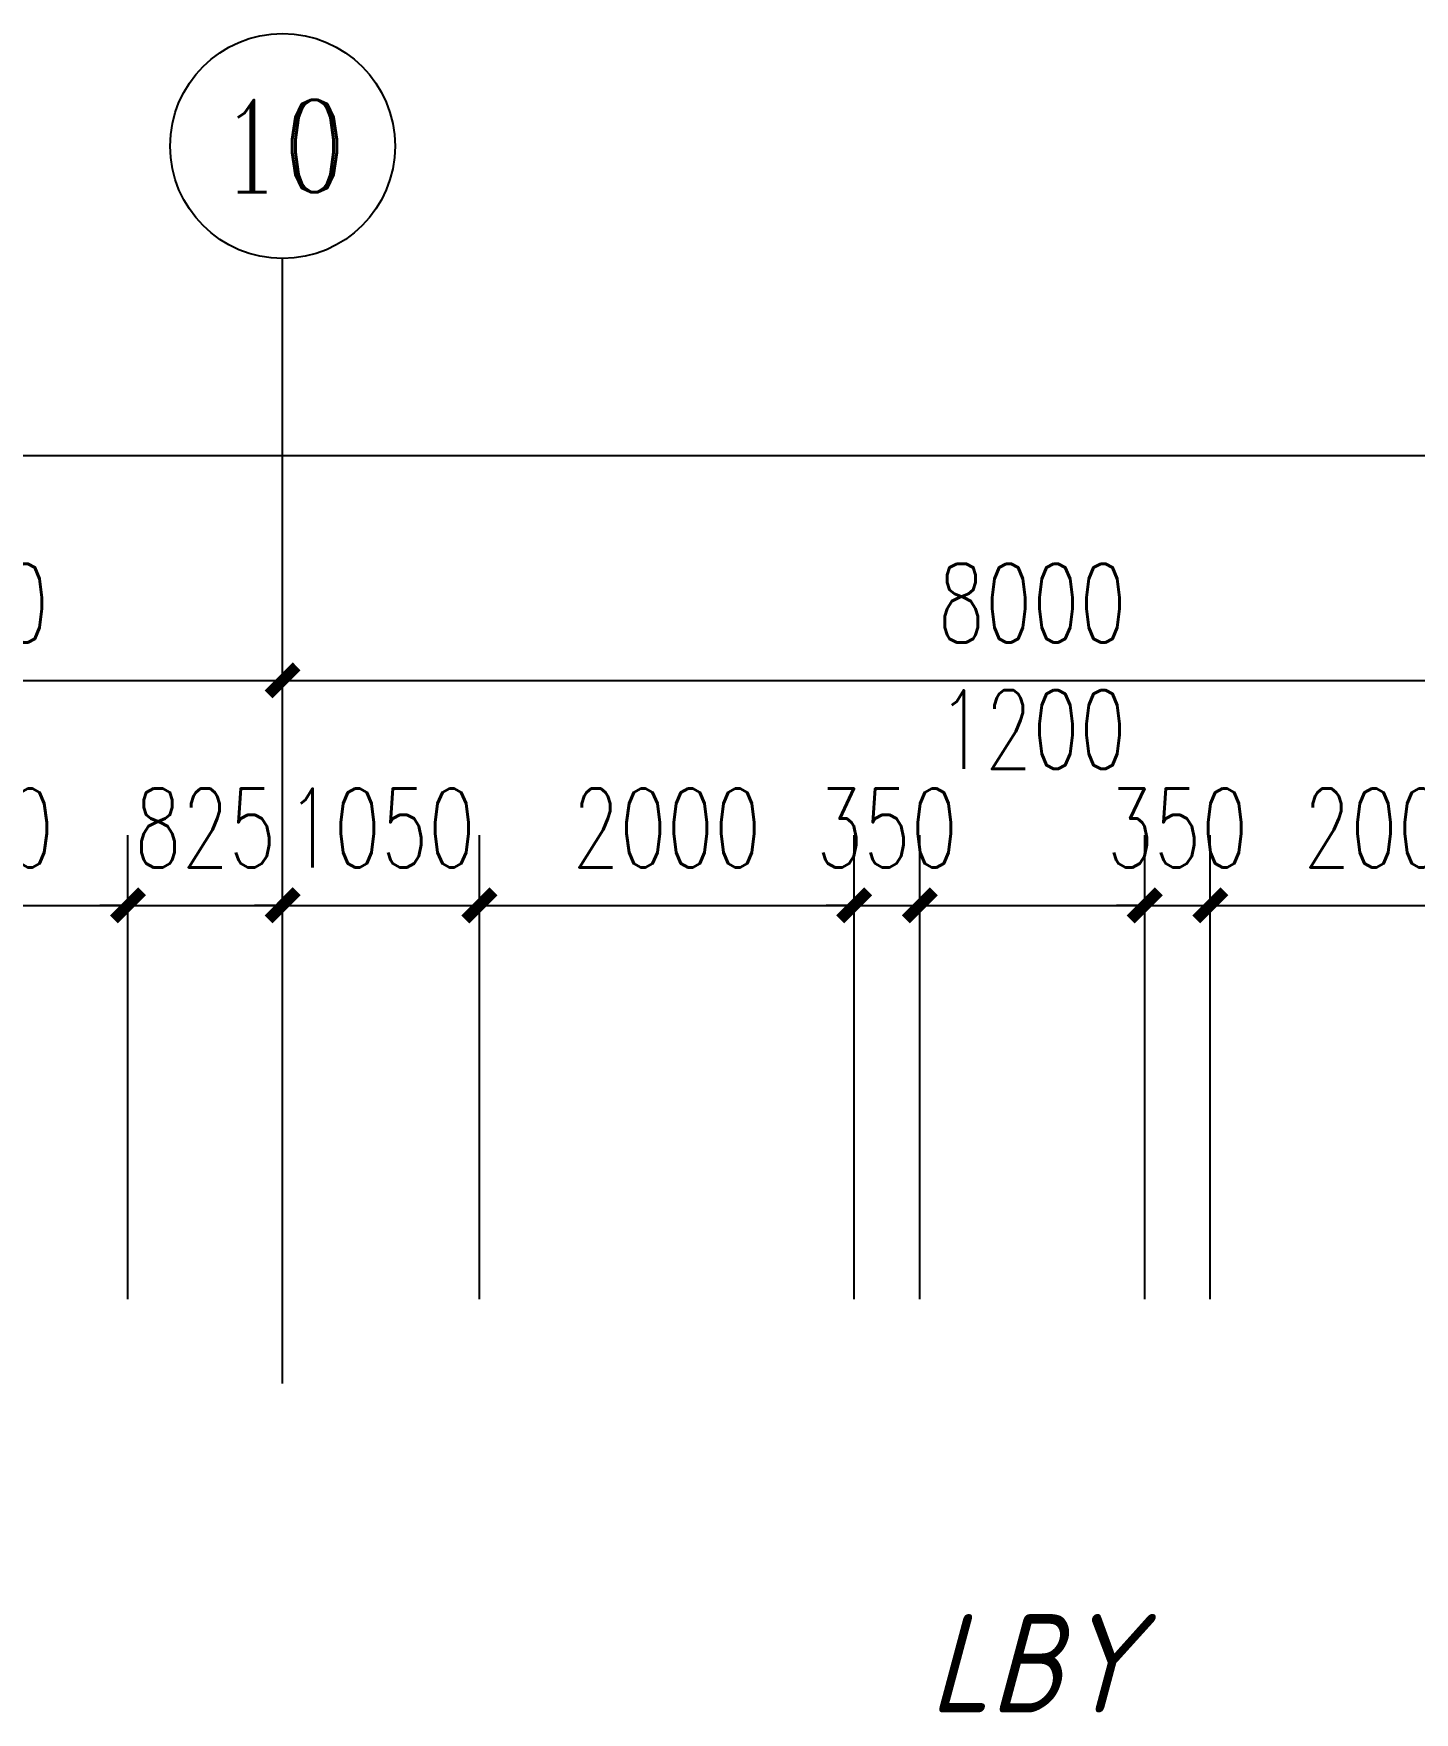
# Model space of a CAD drawing. Extents: x 0 to 2972856, y -1269770 to 0.
# Drawn here: x 2733327 to 2740695, y -1153101 to -1144146 of the extents above; entities that cross this region are included whole.
import ezdxf
from ezdxf.enums import TextEntityAlignment as Align

# ---------------------------------------------------------------- set-up
doc = ezdxf.new("R2010")
doc.units = 0
doc.header["$LTSCALE"] = 1000
doc.header["$PDSIZE"] = 50
doc.layers.add('1-建筑底图', color=8, linetype='Continuous')
doc.layers.add('AXIS_TEXT', color=7, linetype='Continuous')
doc.styles.add('_TCH_AXIS', font='COMPLEX', dxfattribs={"bigfont": 'GBCBIG'})
doc.styles.add('A_DIM_T3', font='SIMPLEX', dxfattribs={"width": 0.7, "bigfont": 'HZ'})
doc.styles.add('COMPLEX', font='COMPLEX')
doc.styles.get("Standard").update_dxf_attribs({"font": 'gbeitc.shx', "bigfont": 'gbcbig.shx'})
doc.dimstyles.new('_TCH_ARCH&&150', dxfattribs={"dimtxt": 420, "dimasz": 150, "dimexe": 375, "dimexo": 450, "dimgap": 202.5, "dimtad": 1, "dimdec": 0, "dimzin": 0, "dimdsep": 46, "dimtxsty": 'A_DIM_T3', "dimblk": 'ARCHTICK', "dimcen": 0.09, "dimclrt": 7, "dimazin": 2, "dimtfac": 1, "dimtdec": 0, "dimtix": 1, "dimtmove": 2, "dimatfit": 3, "dimfxl": 150, "dimtolj": 1, "dimtzin": 0, "dimarcsym": 0})

# ---------------------------------------------------------------- blocks, each defined once
blk = doc.blocks.new('_ArchTick')
at = {"color": 0, "linetype": 'ByBlock', "const_width": 0.4}
blk.add_lwpolyline([(-0.5, -0.5), (0.5, 0.5)], dxfattribs=at)
blk = doc.blocks.new('*D1143')
at = {"layer": '1-建筑底图', "color": 0, "lineweight": -2, "transparency": 16777216}
for p, q in [((2060076.6, -1145125.4), (2060076.6, -1140250.4)), ((2167276.6, -1145125.4), (2167276.6, -1140250.4)), ((2060076.6, -1140625.4), (2167276.6, -1140625.4))]:
    blk.add_line(p, q, dxfattribs=at)
at = {"layer": 'Defpoints', "color": 0, "transparency": 16777216}
for p in [(2167276.6, -1140625.4), (2060076.6, -1145575.4), (2167276.6, -1145575.4)]:
    blk.add_point(p, dxfattribs=at)
at = {"layer": '1-建筑底图', "color": 0, "lineweight": -2, "transparency": 16777216, "xscale": 150, "yscale": 150, "zscale": 150, "rotation": 180}
blk.add_blockref('_ArchTick', (2060076.6, -1140625.4), dxfattribs=at)
at = {"layer": '1-建筑底图', "color": 0, "lineweight": -2, "transparency": 16777216, "xscale": 150, "yscale": 150, "zscale": 150}
blk.add_blockref('_ArchTick', (2167276.6, -1140625.4), dxfattribs=at)
at = {"layer": '1-建筑底图', "color": 7, "transparency": 16777216, "insert": (2113676.6, -1140212.9), "char_height": 420, "attachment_point": 5, "style": 'A_DIM_T3'}
blk.add_mtext('\\A1;107200', dxfattribs=at)
blk = doc.blocks.new('*D1153')
at = {"layer": '1-建筑底图', "color": 0, "lineweight": -2, "transparency": 16777216}
for p, q in [((2116376.6, -1145125.4), (2116376.6, -1141450.4)), ((2119876.6, -1145125.4), (2119876.6, -1141450.4)), ((2116376.6, -1141825.4), (2119876.6, -1141825.4))]:
    blk.add_line(p, q, dxfattribs=at)
at = {"layer": 'Defpoints', "color": 0, "transparency": 16777216}
for p in [(2119876.6, -1141825.4), (2116376.6, -1145575.4), (2119876.6, -1145575.4)]:
    blk.add_point(p, dxfattribs=at)
at = {"layer": '1-建筑底图', "color": 0, "lineweight": -2, "transparency": 16777216, "xscale": 150, "yscale": 150, "zscale": 150, "rotation": 180}
blk.add_blockref('_ArchTick', (2116376.6, -1141825.4), dxfattribs=at)
at = {"layer": '1-建筑底图', "color": 0, "lineweight": -2, "transparency": 16777216, "xscale": 150, "yscale": 150, "zscale": 150}
blk.add_blockref('_ArchTick', (2119876.6, -1141825.4), dxfattribs=at)
at = {"layer": '1-建筑底图', "color": 7, "transparency": 16777216, "insert": (2118126.6, -1141412.9), "char_height": 420, "attachment_point": 5, "style": 'A_DIM_T3'}
blk.add_mtext('\\A1;3500', dxfattribs=at)
blk = doc.blocks.new('*D1154')
at = {"layer": '1-建筑底图', "color": 0, "lineweight": -2, "transparency": 16777216}
for p, q in [((2119876.6, -1145125.4), (2119876.6, -1141450.4)), ((2127876.6, -1145125.4), (2127876.6, -1141450.4)), ((2119876.6, -1141825.4), (2127876.6, -1141825.4))]:
    blk.add_line(p, q, dxfattribs=at)
at = {"layer": 'Defpoints', "color": 0, "transparency": 16777216}
for p in [(2127876.6, -1141825.4), (2119876.6, -1145575.4), (2127876.6, -1145575.4)]:
    blk.add_point(p, dxfattribs=at)
at = {"layer": '1-建筑底图', "color": 0, "lineweight": -2, "transparency": 16777216, "xscale": 150, "yscale": 150, "zscale": 150, "rotation": 180}
blk.add_blockref('_ArchTick', (2119876.6, -1141825.4), dxfattribs=at)
at = {"layer": '1-建筑底图', "color": 0, "lineweight": -2, "transparency": 16777216, "xscale": 150, "yscale": 150, "zscale": 150}
blk.add_blockref('_ArchTick', (2127876.6, -1141825.4), dxfattribs=at)
at = {"layer": '1-建筑底图', "color": 7, "transparency": 16777216, "insert": (2123876.6, -1141412.9), "char_height": 420, "attachment_point": 5, "style": 'A_DIM_T3'}
blk.add_mtext('\\A1;8000', dxfattribs=at)
blk = doc.blocks.new('*D1219')
at = {"layer": '1-建筑底图', "color": 0, "lineweight": -2, "transparency": 16777216}
for p, q in [((2124826.6, -1145125.4), (2124826.6, -1142650.4)), ((2126826.6, -1145125.4), (2126826.6, -1142650.4)), ((2124826.6, -1143025.4), (2126826.6, -1143025.4))]:
    blk.add_line(p, q, dxfattribs=at)
at = {"layer": 'Defpoints', "color": 0, "transparency": 16777216}
for p in [(2126826.6, -1143025.4), (2124826.6, -1145575.4), (2126826.6, -1145575.4)]:
    blk.add_point(p, dxfattribs=at)
at = {"layer": '1-建筑底图', "color": 0, "lineweight": -2, "transparency": 16777216, "xscale": 150, "yscale": 150, "zscale": 150, "rotation": 180}
blk.add_blockref('_ArchTick', (2124826.6, -1143025.4), dxfattribs=at)
at = {"layer": '1-建筑底图', "color": 0, "lineweight": -2, "transparency": 16777216, "xscale": 150, "yscale": 150, "zscale": 150}
blk.add_blockref('_ArchTick', (2126826.6, -1143025.4), dxfattribs=at)
at = {"layer": '1-建筑底图', "color": 7, "transparency": 16777216, "insert": (2125826.6, -1142612.9), "char_height": 420, "attachment_point": 5, "style": 'A_DIM_T3'}
blk.add_mtext('\\A1;2000', dxfattribs=at)
blk = doc.blocks.new('*D1220')
at = {"layer": '1-建筑底图', "color": 0, "lineweight": -2, "transparency": 16777216}
for p, q in [((2124476.6, -1145125.4), (2124476.6, -1142650.4)), ((2124826.6, -1145125.4), (2124826.6, -1142650.4)), ((2124476.6, -1143025.4), (2124326.6, -1143025.4)), ((2124476.6, -1143025.4), (2124826.6, -1143025.4)), ((2124826.6, -1143025.4), (2124976.6, -1143025.4))]:
    blk.add_line(p, q, dxfattribs=at)
at = {"layer": 'Defpoints', "color": 0, "transparency": 16777216}
for p in [(2124826.6, -1143025.4), (2124476.6, -1145575.4), (2124826.6, -1145575.4)]:
    blk.add_point(p, dxfattribs=at)
at = {"layer": '1-建筑底图', "color": 0, "lineweight": -2, "transparency": 16777216, "xscale": 150, "yscale": 150, "zscale": 150}
blk.add_blockref('_ArchTick', (2124476.6, -1143025.4), dxfattribs=at)
at = {"layer": '1-建筑底图', "color": 0, "lineweight": -2, "transparency": 16777216, "xscale": 150, "yscale": 150, "zscale": 150, "rotation": 180}
blk.add_blockref('_ArchTick', (2124826.6, -1143025.4), dxfattribs=at)
at = {"layer": '1-建筑底图', "color": 7, "transparency": 16777216, "insert": (2124651.6, -1142612.9), "char_height": 420, "attachment_point": 5, "style": 'A_DIM_T3'}
blk.add_mtext('\\A1;350', dxfattribs=at)
blk = doc.blocks.new('*D1221')
at = {"layer": '1-建筑底图', "color": 0, "lineweight": -2, "transparency": 16777216}
for p, q in [((2123276.6, -1145125.4), (2123276.6, -1142650.4)), ((2124476.6, -1145125.4), (2124476.6, -1142650.4)), ((2123276.6, -1143025.4), (2124476.6, -1143025.4))]:
    blk.add_line(p, q, dxfattribs=at)
at = {"layer": 'Defpoints', "color": 0, "transparency": 16777216}
for p in [(2124476.6, -1143025.4), (2123276.6, -1145575.4), (2124476.6, -1145575.4)]:
    blk.add_point(p, dxfattribs=at)
at = {"layer": '1-建筑底图', "color": 0, "lineweight": -2, "transparency": 16777216, "xscale": 150, "yscale": 150, "zscale": 150, "rotation": 180}
blk.add_blockref('_ArchTick', (2123276.6, -1143025.4), dxfattribs=at)
at = {"layer": '1-建筑底图', "color": 0, "lineweight": -2, "transparency": 16777216, "xscale": 150, "yscale": 150, "zscale": 150}
blk.add_blockref('_ArchTick', (2124476.6, -1143025.4), dxfattribs=at)
at = {"layer": '1-建筑底图', "color": 7, "transparency": 16777216, "insert": (2123876.6, -1142087.9), "char_height": 420, "attachment_point": 5, "style": 'A_DIM_T3'}
blk.add_mtext('\\A1;1200', dxfattribs=at)
blk = doc.blocks.new('*D1222')
at = {"layer": '1-建筑底图', "color": 0, "lineweight": -2, "transparency": 16777216}
for p, q in [((2122926.6, -1145125.4), (2122926.6, -1142650.4)), ((2123276.6, -1145125.4), (2123276.6, -1142650.4)), ((2122926.6, -1143025.4), (2122776.6, -1143025.4)), ((2122926.6, -1143025.4), (2123276.6, -1143025.4)), ((2123276.6, -1143025.4), (2123426.6, -1143025.4))]:
    blk.add_line(p, q, dxfattribs=at)
at = {"layer": 'Defpoints', "color": 0, "transparency": 16777216}
for p in [(2123276.6, -1143025.4), (2122926.6, -1145575.4), (2123276.6, -1145575.4)]:
    blk.add_point(p, dxfattribs=at)
at = {"layer": '1-建筑底图', "color": 0, "lineweight": -2, "transparency": 16777216, "xscale": 150, "yscale": 150, "zscale": 150}
blk.add_blockref('_ArchTick', (2122926.6, -1143025.4), dxfattribs=at)
at = {"layer": '1-建筑底图', "color": 0, "lineweight": -2, "transparency": 16777216, "xscale": 150, "yscale": 150, "zscale": 150, "rotation": 180}
blk.add_blockref('_ArchTick', (2123276.6, -1143025.4), dxfattribs=at)
at = {"layer": '1-建筑底图', "color": 7, "transparency": 16777216, "insert": (2123101.6, -1142612.9), "char_height": 420, "attachment_point": 5, "style": 'A_DIM_T3'}
blk.add_mtext('\\A1;350', dxfattribs=at)
blk = doc.blocks.new('*D1223')
at = {"layer": '1-建筑底图', "color": 0, "lineweight": -2, "transparency": 16777216}
for p, q in [((2120926.6, -1145125.4), (2120926.6, -1142650.4)), ((2122926.6, -1145125.4), (2122926.6, -1142650.4)), ((2120926.6, -1143025.4), (2122926.6, -1143025.4))]:
    blk.add_line(p, q, dxfattribs=at)
at = {"layer": 'Defpoints', "color": 0, "transparency": 16777216}
for p in [(2122926.6, -1143025.4), (2120926.6, -1145575.4), (2122926.6, -1145575.4)]:
    blk.add_point(p, dxfattribs=at)
at = {"layer": '1-建筑底图', "color": 0, "lineweight": -2, "transparency": 16777216, "xscale": 150, "yscale": 150, "zscale": 150, "rotation": 180}
blk.add_blockref('_ArchTick', (2120926.6, -1143025.4), dxfattribs=at)
at = {"layer": '1-建筑底图', "color": 0, "lineweight": -2, "transparency": 16777216, "xscale": 150, "yscale": 150, "zscale": 150}
blk.add_blockref('_ArchTick', (2122926.6, -1143025.4), dxfattribs=at)
at = {"layer": '1-建筑底图', "color": 7, "transparency": 16777216, "insert": (2121926.6, -1142612.9), "char_height": 420, "attachment_point": 5, "style": 'A_DIM_T3'}
blk.add_mtext('\\A1;2000', dxfattribs=at)
blk = doc.blocks.new('*D1224')
at = {"layer": '1-建筑底图', "color": 0, "lineweight": -2, "transparency": 16777216}
for p, q in [((2119876.6, -1145125.4), (2119876.6, -1142650.4)), ((2120926.6, -1145125.4), (2120926.6, -1142650.4)), ((2119876.6, -1143025.4), (2119726.6, -1143025.4)), ((2119876.6, -1143025.4), (2120926.6, -1143025.4)), ((2120926.6, -1143025.4), (2121076.6, -1143025.4))]:
    blk.add_line(p, q, dxfattribs=at)
at = {"layer": 'Defpoints', "color": 0, "transparency": 16777216}
for p in [(2120926.6, -1143025.4), (2119876.6, -1145575.4), (2120926.6, -1145575.4)]:
    blk.add_point(p, dxfattribs=at)
at = {"layer": '1-建筑底图', "color": 0, "lineweight": -2, "transparency": 16777216, "xscale": 150, "yscale": 150, "zscale": 150}
blk.add_blockref('_ArchTick', (2119876.6, -1143025.4), dxfattribs=at)
at = {"layer": '1-建筑底图', "color": 0, "lineweight": -2, "transparency": 16777216, "xscale": 150, "yscale": 150, "zscale": 150, "rotation": 180}
blk.add_blockref('_ArchTick', (2120926.6, -1143025.4), dxfattribs=at)
at = {"layer": '1-建筑底图', "color": 7, "transparency": 16777216, "insert": (2120401.6, -1142612.9), "char_height": 420, "attachment_point": 5, "style": 'A_DIM_T3'}
blk.add_mtext('\\A1;1050', dxfattribs=at)
blk = doc.blocks.new('*D1225')
at = {"layer": '1-建筑底图', "color": 0, "lineweight": -2, "transparency": 16777216}
for p, q in [((2119051.6, -1145125.4), (2119051.6, -1142650.4)), ((2119876.6, -1145125.4), (2119876.6, -1142650.4)), ((2119051.6, -1143025.4), (2118901.6, -1143025.4)), ((2119051.6, -1143025.4), (2119876.6, -1143025.4)), ((2119876.6, -1143025.4), (2120026.6, -1143025.4))]:
    blk.add_line(p, q, dxfattribs=at)
at = {"layer": 'Defpoints', "color": 0, "transparency": 16777216}
for p in [(2119876.6, -1143025.4), (2119051.6, -1145575.4), (2119876.6, -1145575.4)]:
    blk.add_point(p, dxfattribs=at)
at = {"layer": '1-建筑底图', "color": 0, "lineweight": -2, "transparency": 16777216, "xscale": 150, "yscale": 150, "zscale": 150}
blk.add_blockref('_ArchTick', (2119051.6, -1143025.4), dxfattribs=at)
at = {"layer": '1-建筑底图', "color": 0, "lineweight": -2, "transparency": 16777216, "xscale": 150, "yscale": 150, "zscale": 150, "rotation": 180}
blk.add_blockref('_ArchTick', (2119876.6, -1143025.4), dxfattribs=at)
at = {"layer": '1-建筑底图', "color": 7, "transparency": 16777216, "insert": (2119464.1, -1142612.9), "char_height": 420, "attachment_point": 5, "style": 'A_DIM_T3'}
blk.add_mtext('\\A1;825', dxfattribs=at)
blk = doc.blocks.new('*D1226')
at = {"layer": '1-建筑底图', "color": 0, "lineweight": -2, "transparency": 16777216}
for p, q in [((2117251.6, -1145125.4), (2117251.6, -1142650.4)), ((2119051.6, -1145125.4), (2119051.6, -1142650.4)), ((2117251.6, -1143025.4), (2119051.6, -1143025.4))]:
    blk.add_line(p, q, dxfattribs=at)
at = {"layer": 'Defpoints', "color": 0, "transparency": 16777216}
for p in [(2119051.6, -1143025.4), (2117251.6, -1145575.4), (2119051.6, -1145575.4)]:
    blk.add_point(p, dxfattribs=at)
at = {"layer": '1-建筑底图', "color": 0, "lineweight": -2, "transparency": 16777216, "xscale": 150, "yscale": 150, "zscale": 150, "rotation": 180}
blk.add_blockref('_ArchTick', (2117251.6, -1143025.4), dxfattribs=at)
at = {"layer": '1-建筑底图', "color": 0, "lineweight": -2, "transparency": 16777216, "xscale": 150, "yscale": 150, "zscale": 150}
blk.add_blockref('_ArchTick', (2119051.6, -1143025.4), dxfattribs=at)
at = {"layer": '1-建筑底图', "color": 7, "transparency": 16777216, "insert": (2118151.6, -1142612.9), "char_height": 420, "attachment_point": 5, "style": 'A_DIM_T3'}
blk.add_mtext('\\A1;1800', dxfattribs=at)
blk = doc.blocks.new('*D1450')
at = {"layer": '1-建筑底图', "color": 0, "lineweight": -2, "transparency": 16777216}
for p, q in [((2060076.6, -1145125.4), (2060076.6, -1140250.4)), ((2167276.6, -1145125.4), (2167276.6, -1140250.4)), ((2060076.6, -1140625.4), (2167276.6, -1140625.4))]:
    blk.add_line(p, q, dxfattribs=at)
at = {"layer": 'Defpoints', "color": 0, "transparency": 16777216}
for p in [(2167276.6, -1140625.4), (2060076.6, -1145575.4), (2167276.6, -1145575.4)]:
    blk.add_point(p, dxfattribs=at)
at = {"layer": '1-建筑底图', "color": 0, "lineweight": -2, "transparency": 16777216, "xscale": 150, "yscale": 150, "zscale": 150, "rotation": 180}
blk.add_blockref('_ArchTick', (2060076.6, -1140625.4), dxfattribs=at)
at = {"layer": '1-建筑底图', "color": 0, "lineweight": -2, "transparency": 16777216, "xscale": 150, "yscale": 150, "zscale": 150}
blk.add_blockref('_ArchTick', (2167276.6, -1140625.4), dxfattribs=at)
at = {"layer": '1-建筑底图', "color": 7, "transparency": 16777216, "insert": (2113676.6, -1140212.9), "char_height": 420, "attachment_point": 5, "style": 'A_DIM_T3'}
blk.add_mtext('\\A1;107200', dxfattribs=at)
blk = doc.blocks.new('*D1460')
at = {"layer": '1-建筑底图', "color": 0, "lineweight": -2, "transparency": 16777216}
for p, q in [((2116376.6, -1145125.4), (2116376.6, -1141450.4)), ((2119876.6, -1145125.4), (2119876.6, -1141450.4)), ((2116376.6, -1141825.4), (2119876.6, -1141825.4))]:
    blk.add_line(p, q, dxfattribs=at)
at = {"layer": 'Defpoints', "color": 0, "transparency": 16777216}
for p in [(2119876.6, -1141825.4), (2116376.6, -1145575.4), (2119876.6, -1145575.4)]:
    blk.add_point(p, dxfattribs=at)
at = {"layer": '1-建筑底图', "color": 0, "lineweight": -2, "transparency": 16777216, "xscale": 150, "yscale": 150, "zscale": 150, "rotation": 180}
blk.add_blockref('_ArchTick', (2116376.6, -1141825.4), dxfattribs=at)
at = {"layer": '1-建筑底图', "color": 0, "lineweight": -2, "transparency": 16777216, "xscale": 150, "yscale": 150, "zscale": 150}
blk.add_blockref('_ArchTick', (2119876.6, -1141825.4), dxfattribs=at)
at = {"layer": '1-建筑底图', "color": 7, "transparency": 16777216, "insert": (2118126.6, -1141412.9), "char_height": 420, "attachment_point": 5, "style": 'A_DIM_T3'}
blk.add_mtext('\\A1;3500', dxfattribs=at)
blk = doc.blocks.new('*D1461')
at = {"layer": '1-建筑底图', "color": 0, "lineweight": -2, "transparency": 16777216}
for p, q in [((2119876.6, -1145125.4), (2119876.6, -1141450.4)), ((2127876.6, -1145125.4), (2127876.6, -1141450.4)), ((2119876.6, -1141825.4), (2127876.6, -1141825.4))]:
    blk.add_line(p, q, dxfattribs=at)
at = {"layer": 'Defpoints', "color": 0, "transparency": 16777216}
for p in [(2127876.6, -1141825.4), (2119876.6, -1145575.4), (2127876.6, -1145575.4)]:
    blk.add_point(p, dxfattribs=at)
at = {"layer": '1-建筑底图', "color": 0, "lineweight": -2, "transparency": 16777216, "xscale": 150, "yscale": 150, "zscale": 150, "rotation": 180}
blk.add_blockref('_ArchTick', (2119876.6, -1141825.4), dxfattribs=at)
at = {"layer": '1-建筑底图', "color": 0, "lineweight": -2, "transparency": 16777216, "xscale": 150, "yscale": 150, "zscale": 150}
blk.add_blockref('_ArchTick', (2127876.6, -1141825.4), dxfattribs=at)
at = {"layer": '1-建筑底图', "color": 7, "transparency": 16777216, "insert": (2123876.6, -1141412.9), "char_height": 420, "attachment_point": 5, "style": 'A_DIM_T3'}
blk.add_mtext('\\A1;8000', dxfattribs=at)
blk = doc.blocks.new('*D1526')
at = {"layer": '1-建筑底图', "color": 0, "lineweight": -2, "transparency": 16777216}
for p, q in [((2124826.6, -1145125.4), (2124826.6, -1142650.4)), ((2126826.6, -1145125.4), (2126826.6, -1142650.4)), ((2124826.6, -1143025.4), (2126826.6, -1143025.4))]:
    blk.add_line(p, q, dxfattribs=at)
at = {"layer": 'Defpoints', "color": 0, "transparency": 16777216}
for p in [(2126826.6, -1143025.4), (2124826.6, -1145575.4), (2126826.6, -1145575.4)]:
    blk.add_point(p, dxfattribs=at)
at = {"layer": '1-建筑底图', "color": 0, "lineweight": -2, "transparency": 16777216, "xscale": 150, "yscale": 150, "zscale": 150, "rotation": 180}
blk.add_blockref('_ArchTick', (2124826.6, -1143025.4), dxfattribs=at)
at = {"layer": '1-建筑底图', "color": 0, "lineweight": -2, "transparency": 16777216, "xscale": 150, "yscale": 150, "zscale": 150}
blk.add_blockref('_ArchTick', (2126826.6, -1143025.4), dxfattribs=at)
at = {"layer": '1-建筑底图', "color": 7, "transparency": 16777216, "insert": (2125826.6, -1142612.9), "char_height": 420, "attachment_point": 5, "style": 'A_DIM_T3'}
blk.add_mtext('\\A1;2000', dxfattribs=at)
blk = doc.blocks.new('*D1527')
at = {"layer": '1-建筑底图', "color": 0, "lineweight": -2, "transparency": 16777216}
for p, q in [((2124476.6, -1145125.4), (2124476.6, -1142650.4)), ((2124826.6, -1145125.4), (2124826.6, -1142650.4)), ((2124476.6, -1143025.4), (2124326.6, -1143025.4)), ((2124476.6, -1143025.4), (2124826.6, -1143025.4)), ((2124826.6, -1143025.4), (2124976.6, -1143025.4))]:
    blk.add_line(p, q, dxfattribs=at)
at = {"layer": 'Defpoints', "color": 0, "transparency": 16777216}
for p in [(2124826.6, -1143025.4), (2124476.6, -1145575.4), (2124826.6, -1145575.4)]:
    blk.add_point(p, dxfattribs=at)
at = {"layer": '1-建筑底图', "color": 0, "lineweight": -2, "transparency": 16777216, "xscale": 150, "yscale": 150, "zscale": 150}
blk.add_blockref('_ArchTick', (2124476.6, -1143025.4), dxfattribs=at)
at = {"layer": '1-建筑底图', "color": 0, "lineweight": -2, "transparency": 16777216, "xscale": 150, "yscale": 150, "zscale": 150, "rotation": 180}
blk.add_blockref('_ArchTick', (2124826.6, -1143025.4), dxfattribs=at)
at = {"layer": '1-建筑底图', "color": 7, "transparency": 16777216, "insert": (2124651.6, -1142612.9), "char_height": 420, "attachment_point": 5, "style": 'A_DIM_T3'}
blk.add_mtext('\\A1;350', dxfattribs=at)
blk = doc.blocks.new('*D1528')
at = {"layer": '1-建筑底图', "color": 0, "lineweight": -2, "transparency": 16777216}
for p, q in [((2123276.6, -1145125.4), (2123276.6, -1142650.4)), ((2124476.6, -1145125.4), (2124476.6, -1142650.4)), ((2123276.6, -1143025.4), (2124476.6, -1143025.4))]:
    blk.add_line(p, q, dxfattribs=at)
at = {"layer": 'Defpoints', "color": 0, "transparency": 16777216}
for p in [(2124476.6, -1143025.4), (2123276.6, -1145575.4), (2124476.6, -1145575.4)]:
    blk.add_point(p, dxfattribs=at)
at = {"layer": '1-建筑底图', "color": 0, "lineweight": -2, "transparency": 16777216, "xscale": 150, "yscale": 150, "zscale": 150, "rotation": 180}
blk.add_blockref('_ArchTick', (2123276.6, -1143025.4), dxfattribs=at)
at = {"layer": '1-建筑底图', "color": 0, "lineweight": -2, "transparency": 16777216, "xscale": 150, "yscale": 150, "zscale": 150}
blk.add_blockref('_ArchTick', (2124476.6, -1143025.4), dxfattribs=at)
at = {"layer": '1-建筑底图', "color": 7, "transparency": 16777216, "insert": (2123876.6, -1142087.9), "char_height": 420, "attachment_point": 5, "style": 'A_DIM_T3'}
blk.add_mtext('\\A1;1200', dxfattribs=at)
blk = doc.blocks.new('*D1529')
at = {"layer": '1-建筑底图', "color": 0, "lineweight": -2, "transparency": 16777216}
for p, q in [((2122926.6, -1145125.4), (2122926.6, -1142650.4)), ((2123276.6, -1145125.4), (2123276.6, -1142650.4)), ((2122926.6, -1143025.4), (2122776.6, -1143025.4)), ((2122926.6, -1143025.4), (2123276.6, -1143025.4)), ((2123276.6, -1143025.4), (2123426.6, -1143025.4))]:
    blk.add_line(p, q, dxfattribs=at)
at = {"layer": 'Defpoints', "color": 0, "transparency": 16777216}
for p in [(2123276.6, -1143025.4), (2122926.6, -1145575.4), (2123276.6, -1145575.4)]:
    blk.add_point(p, dxfattribs=at)
at = {"layer": '1-建筑底图', "color": 0, "lineweight": -2, "transparency": 16777216, "xscale": 150, "yscale": 150, "zscale": 150}
blk.add_blockref('_ArchTick', (2122926.6, -1143025.4), dxfattribs=at)
at = {"layer": '1-建筑底图', "color": 0, "lineweight": -2, "transparency": 16777216, "xscale": 150, "yscale": 150, "zscale": 150, "rotation": 180}
blk.add_blockref('_ArchTick', (2123276.6, -1143025.4), dxfattribs=at)
at = {"layer": '1-建筑底图', "color": 7, "transparency": 16777216, "insert": (2123101.6, -1142612.9), "char_height": 420, "attachment_point": 5, "style": 'A_DIM_T3'}
blk.add_mtext('\\A1;350', dxfattribs=at)
blk = doc.blocks.new('*D1530')
at = {"layer": '1-建筑底图', "color": 0, "lineweight": -2, "transparency": 16777216}
for p, q in [((2120926.6, -1145125.4), (2120926.6, -1142650.4)), ((2122926.6, -1145125.4), (2122926.6, -1142650.4)), ((2120926.6, -1143025.4), (2122926.6, -1143025.4))]:
    blk.add_line(p, q, dxfattribs=at)
at = {"layer": 'Defpoints', "color": 0, "transparency": 16777216}
for p in [(2122926.6, -1143025.4), (2120926.6, -1145575.4), (2122926.6, -1145575.4)]:
    blk.add_point(p, dxfattribs=at)
at = {"layer": '1-建筑底图', "color": 0, "lineweight": -2, "transparency": 16777216, "xscale": 150, "yscale": 150, "zscale": 150, "rotation": 180}
blk.add_blockref('_ArchTick', (2120926.6, -1143025.4), dxfattribs=at)
at = {"layer": '1-建筑底图', "color": 0, "lineweight": -2, "transparency": 16777216, "xscale": 150, "yscale": 150, "zscale": 150}
blk.add_blockref('_ArchTick', (2122926.6, -1143025.4), dxfattribs=at)
at = {"layer": '1-建筑底图', "color": 7, "transparency": 16777216, "insert": (2121926.6, -1142612.9), "char_height": 420, "attachment_point": 5, "style": 'A_DIM_T3'}
blk.add_mtext('\\A1;2000', dxfattribs=at)
blk = doc.blocks.new('*D1531')
at = {"layer": '1-建筑底图', "color": 0, "lineweight": -2, "transparency": 16777216}
for p, q in [((2119876.6, -1145125.4), (2119876.6, -1142650.4)), ((2120926.6, -1145125.4), (2120926.6, -1142650.4)), ((2119876.6, -1143025.4), (2119726.6, -1143025.4)), ((2119876.6, -1143025.4), (2120926.6, -1143025.4)), ((2120926.6, -1143025.4), (2121076.6, -1143025.4))]:
    blk.add_line(p, q, dxfattribs=at)
at = {"layer": 'Defpoints', "color": 0, "transparency": 16777216}
for p in [(2120926.6, -1143025.4), (2119876.6, -1145575.4), (2120926.6, -1145575.4)]:
    blk.add_point(p, dxfattribs=at)
at = {"layer": '1-建筑底图', "color": 0, "lineweight": -2, "transparency": 16777216, "xscale": 150, "yscale": 150, "zscale": 150}
blk.add_blockref('_ArchTick', (2119876.6, -1143025.4), dxfattribs=at)
at = {"layer": '1-建筑底图', "color": 0, "lineweight": -2, "transparency": 16777216, "xscale": 150, "yscale": 150, "zscale": 150, "rotation": 180}
blk.add_blockref('_ArchTick', (2120926.6, -1143025.4), dxfattribs=at)
at = {"layer": '1-建筑底图', "color": 7, "transparency": 16777216, "insert": (2120401.6, -1142612.9), "char_height": 420, "attachment_point": 5, "style": 'A_DIM_T3'}
blk.add_mtext('\\A1;1050', dxfattribs=at)
blk = doc.blocks.new('*D1532')
at = {"layer": '1-建筑底图', "color": 0, "lineweight": -2, "transparency": 16777216}
for p, q in [((2119051.6, -1145125.4), (2119051.6, -1142650.4)), ((2119876.6, -1145125.4), (2119876.6, -1142650.4)), ((2119051.6, -1143025.4), (2118901.6, -1143025.4)), ((2119051.6, -1143025.4), (2119876.6, -1143025.4)), ((2119876.6, -1143025.4), (2120026.6, -1143025.4))]:
    blk.add_line(p, q, dxfattribs=at)
at = {"layer": 'Defpoints', "color": 0, "transparency": 16777216}
for p in [(2119876.6, -1143025.4), (2119051.6, -1145575.4), (2119876.6, -1145575.4)]:
    blk.add_point(p, dxfattribs=at)
at = {"layer": '1-建筑底图', "color": 0, "lineweight": -2, "transparency": 16777216, "xscale": 150, "yscale": 150, "zscale": 150}
blk.add_blockref('_ArchTick', (2119051.6, -1143025.4), dxfattribs=at)
at = {"layer": '1-建筑底图', "color": 0, "lineweight": -2, "transparency": 16777216, "xscale": 150, "yscale": 150, "zscale": 150, "rotation": 180}
blk.add_blockref('_ArchTick', (2119876.6, -1143025.4), dxfattribs=at)
at = {"layer": '1-建筑底图', "color": 7, "transparency": 16777216, "insert": (2119464.1, -1142612.9), "char_height": 420, "attachment_point": 5, "style": 'A_DIM_T3'}
blk.add_mtext('\\A1;825', dxfattribs=at)
blk = doc.blocks.new('*D1533')
at = {"layer": '1-建筑底图', "color": 0, "lineweight": -2, "transparency": 16777216}
for p, q in [((2117251.6, -1145125.4), (2117251.6, -1142650.4)), ((2119051.6, -1145125.4), (2119051.6, -1142650.4)), ((2117251.6, -1143025.4), (2119051.6, -1143025.4))]:
    blk.add_line(p, q, dxfattribs=at)
at = {"layer": 'Defpoints', "color": 0, "transparency": 16777216}
for p in [(2119051.6, -1143025.4), (2117251.6, -1145575.4), (2119051.6, -1145575.4)]:
    blk.add_point(p, dxfattribs=at)
at = {"layer": '1-建筑底图', "color": 0, "lineweight": -2, "transparency": 16777216, "xscale": 150, "yscale": 150, "zscale": 150, "rotation": 180}
blk.add_blockref('_ArchTick', (2117251.6, -1143025.4), dxfattribs=at)
at = {"layer": '1-建筑底图', "color": 0, "lineweight": -2, "transparency": 16777216, "xscale": 150, "yscale": 150, "zscale": 150}
blk.add_blockref('_ArchTick', (2119051.6, -1143025.4), dxfattribs=at)
at = {"layer": '1-建筑底图', "color": 7, "transparency": 16777216, "insert": (2118151.6, -1142612.9), "char_height": 420, "attachment_point": 5, "style": 'A_DIM_T3'}
blk.add_mtext('\\A1;1800', dxfattribs=at)
blk = doc.blocks.new('_AXISO')
blk.add_circle((0, 0), 0.5)
at = {"layer": 'AXIS_TEXT', "style": 'COMPLEX', "width": 1.041667}
blk.add_attdef('A', text='', height=0.56, dxfattribs=at).set_placement((-0.25, -0.28), (0.25, -0.28), align=Align.FIT)
blk = doc.blocks.new('*D1757')
at = {"layer": '1-建筑底图', "color": 0, "lineweight": -2, "transparency": 16777216}
for p, q in [((2060076.6, -1145125.4), (2060076.6, -1140250.4)), ((2167276.6, -1145125.4), (2167276.6, -1140250.4)), ((2060076.6, -1140625.4), (2167276.6, -1140625.4))]:
    blk.add_line(p, q, dxfattribs=at)
at = {"layer": 'Defpoints', "color": 0, "transparency": 16777216}
for p in [(2167276.6, -1140625.4), (2060076.6, -1145575.4), (2167276.6, -1145575.4)]:
    blk.add_point(p, dxfattribs=at)
at = {"layer": '1-建筑底图', "color": 0, "lineweight": -2, "transparency": 16777216, "xscale": 150, "yscale": 150, "zscale": 150, "rotation": 180}
blk.add_blockref('_ArchTick', (2060076.6, -1140625.4), dxfattribs=at)
at = {"layer": '1-建筑底图', "color": 0, "lineweight": -2, "transparency": 16777216, "xscale": 150, "yscale": 150, "zscale": 150}
blk.add_blockref('_ArchTick', (2167276.6, -1140625.4), dxfattribs=at)
at = {"layer": '1-建筑底图', "color": 7, "transparency": 16777216, "insert": (2113676.6, -1140212.9), "char_height": 420, "attachment_point": 5, "style": 'A_DIM_T3'}
blk.add_mtext('\\A1;107200', dxfattribs=at)
blk = doc.blocks.new('*D1767')
at = {"layer": '1-建筑底图', "color": 0, "lineweight": -2, "transparency": 16777216}
for p, q in [((2116376.6, -1145125.4), (2116376.6, -1141450.4)), ((2119876.6, -1145125.4), (2119876.6, -1141450.4)), ((2116376.6, -1141825.4), (2119876.6, -1141825.4))]:
    blk.add_line(p, q, dxfattribs=at)
at = {"layer": 'Defpoints', "color": 0, "transparency": 16777216}
for p in [(2119876.6, -1141825.4), (2116376.6, -1145575.4), (2119876.6, -1145575.4)]:
    blk.add_point(p, dxfattribs=at)
at = {"layer": '1-建筑底图', "color": 0, "lineweight": -2, "transparency": 16777216, "xscale": 150, "yscale": 150, "zscale": 150, "rotation": 180}
blk.add_blockref('_ArchTick', (2116376.6, -1141825.4), dxfattribs=at)
at = {"layer": '1-建筑底图', "color": 0, "lineweight": -2, "transparency": 16777216, "xscale": 150, "yscale": 150, "zscale": 150}
blk.add_blockref('_ArchTick', (2119876.6, -1141825.4), dxfattribs=at)
at = {"layer": '1-建筑底图', "color": 7, "transparency": 16777216, "insert": (2118126.6, -1141412.9), "char_height": 420, "attachment_point": 5, "style": 'A_DIM_T3'}
blk.add_mtext('\\A1;3500', dxfattribs=at)
blk = doc.blocks.new('*D1768')
at = {"layer": '1-建筑底图', "color": 0, "lineweight": -2, "transparency": 16777216}
for p, q in [((2119876.6, -1145125.4), (2119876.6, -1141450.4)), ((2127876.6, -1145125.4), (2127876.6, -1141450.4)), ((2119876.6, -1141825.4), (2127876.6, -1141825.4))]:
    blk.add_line(p, q, dxfattribs=at)
at = {"layer": 'Defpoints', "color": 0, "transparency": 16777216}
for p in [(2127876.6, -1141825.4), (2119876.6, -1145575.4), (2127876.6, -1145575.4)]:
    blk.add_point(p, dxfattribs=at)
at = {"layer": '1-建筑底图', "color": 0, "lineweight": -2, "transparency": 16777216, "xscale": 150, "yscale": 150, "zscale": 150, "rotation": 180}
blk.add_blockref('_ArchTick', (2119876.6, -1141825.4), dxfattribs=at)
at = {"layer": '1-建筑底图', "color": 0, "lineweight": -2, "transparency": 16777216, "xscale": 150, "yscale": 150, "zscale": 150}
blk.add_blockref('_ArchTick', (2127876.6, -1141825.4), dxfattribs=at)
at = {"layer": '1-建筑底图', "color": 7, "transparency": 16777216, "insert": (2123876.6, -1141412.9), "char_height": 420, "attachment_point": 5, "style": 'A_DIM_T3'}
blk.add_mtext('\\A1;8000', dxfattribs=at)
blk = doc.blocks.new('*D1833')
at = {"layer": '1-建筑底图', "color": 0, "lineweight": -2, "transparency": 16777216}
for p, q in [((2124826.6, -1145125.4), (2124826.6, -1142650.4)), ((2126826.6, -1145125.4), (2126826.6, -1142650.4)), ((2124826.6, -1143025.4), (2126826.6, -1143025.4))]:
    blk.add_line(p, q, dxfattribs=at)
at = {"layer": 'Defpoints', "color": 0, "transparency": 16777216}
for p in [(2126826.6, -1143025.4), (2124826.6, -1145575.4), (2126826.6, -1145575.4)]:
    blk.add_point(p, dxfattribs=at)
at = {"layer": '1-建筑底图', "color": 0, "lineweight": -2, "transparency": 16777216, "xscale": 150, "yscale": 150, "zscale": 150, "rotation": 180}
blk.add_blockref('_ArchTick', (2124826.6, -1143025.4), dxfattribs=at)
at = {"layer": '1-建筑底图', "color": 0, "lineweight": -2, "transparency": 16777216, "xscale": 150, "yscale": 150, "zscale": 150}
blk.add_blockref('_ArchTick', (2126826.6, -1143025.4), dxfattribs=at)
at = {"layer": '1-建筑底图', "color": 7, "transparency": 16777216, "insert": (2125826.6, -1142612.9), "char_height": 420, "attachment_point": 5, "style": 'A_DIM_T3'}
blk.add_mtext('\\A1;2000', dxfattribs=at)
blk = doc.blocks.new('*D1834')
at = {"layer": '1-建筑底图', "color": 0, "lineweight": -2, "transparency": 16777216}
for p, q in [((2124476.6, -1145125.4), (2124476.6, -1142650.4)), ((2124826.6, -1145125.4), (2124826.6, -1142650.4)), ((2124476.6, -1143025.4), (2124326.6, -1143025.4)), ((2124476.6, -1143025.4), (2124826.6, -1143025.4)), ((2124826.6, -1143025.4), (2124976.6, -1143025.4))]:
    blk.add_line(p, q, dxfattribs=at)
at = {"layer": 'Defpoints', "color": 0, "transparency": 16777216}
for p in [(2124826.6, -1143025.4), (2124476.6, -1145575.4), (2124826.6, -1145575.4)]:
    blk.add_point(p, dxfattribs=at)
at = {"layer": '1-建筑底图', "color": 0, "lineweight": -2, "transparency": 16777216, "xscale": 150, "yscale": 150, "zscale": 150}
blk.add_blockref('_ArchTick', (2124476.6, -1143025.4), dxfattribs=at)
at = {"layer": '1-建筑底图', "color": 0, "lineweight": -2, "transparency": 16777216, "xscale": 150, "yscale": 150, "zscale": 150, "rotation": 180}
blk.add_blockref('_ArchTick', (2124826.6, -1143025.4), dxfattribs=at)
at = {"layer": '1-建筑底图', "color": 7, "transparency": 16777216, "insert": (2124651.6, -1142612.9), "char_height": 420, "attachment_point": 5, "style": 'A_DIM_T3'}
blk.add_mtext('\\A1;350', dxfattribs=at)
blk = doc.blocks.new('*D1835')
at = {"layer": '1-建筑底图', "color": 0, "lineweight": -2, "transparency": 16777216}
for p, q in [((2123276.6, -1145125.4), (2123276.6, -1142650.4)), ((2124476.6, -1145125.4), (2124476.6, -1142650.4)), ((2123276.6, -1143025.4), (2124476.6, -1143025.4))]:
    blk.add_line(p, q, dxfattribs=at)
at = {"layer": 'Defpoints', "color": 0, "transparency": 16777216}
for p in [(2124476.6, -1143025.4), (2123276.6, -1145575.4), (2124476.6, -1145575.4)]:
    blk.add_point(p, dxfattribs=at)
at = {"layer": '1-建筑底图', "color": 0, "lineweight": -2, "transparency": 16777216, "xscale": 150, "yscale": 150, "zscale": 150, "rotation": 180}
blk.add_blockref('_ArchTick', (2123276.6, -1143025.4), dxfattribs=at)
at = {"layer": '1-建筑底图', "color": 0, "lineweight": -2, "transparency": 16777216, "xscale": 150, "yscale": 150, "zscale": 150}
blk.add_blockref('_ArchTick', (2124476.6, -1143025.4), dxfattribs=at)
at = {"layer": '1-建筑底图', "color": 7, "transparency": 16777216, "insert": (2123876.6, -1142087.9), "char_height": 420, "attachment_point": 5, "style": 'A_DIM_T3'}
blk.add_mtext('\\A1;1200', dxfattribs=at)
blk = doc.blocks.new('*D1836')
at = {"layer": '1-建筑底图', "color": 0, "lineweight": -2, "transparency": 16777216}
for p, q in [((2122926.6, -1145125.4), (2122926.6, -1142650.4)), ((2123276.6, -1145125.4), (2123276.6, -1142650.4)), ((2122926.6, -1143025.4), (2122776.6, -1143025.4)), ((2122926.6, -1143025.4), (2123276.6, -1143025.4)), ((2123276.6, -1143025.4), (2123426.6, -1143025.4))]:
    blk.add_line(p, q, dxfattribs=at)
at = {"layer": 'Defpoints', "color": 0, "transparency": 16777216}
for p in [(2123276.6, -1143025.4), (2122926.6, -1145575.4), (2123276.6, -1145575.4)]:
    blk.add_point(p, dxfattribs=at)
at = {"layer": '1-建筑底图', "color": 0, "lineweight": -2, "transparency": 16777216, "xscale": 150, "yscale": 150, "zscale": 150}
blk.add_blockref('_ArchTick', (2122926.6, -1143025.4), dxfattribs=at)
at = {"layer": '1-建筑底图', "color": 0, "lineweight": -2, "transparency": 16777216, "xscale": 150, "yscale": 150, "zscale": 150, "rotation": 180}
blk.add_blockref('_ArchTick', (2123276.6, -1143025.4), dxfattribs=at)
at = {"layer": '1-建筑底图', "color": 7, "transparency": 16777216, "insert": (2123101.6, -1142612.9), "char_height": 420, "attachment_point": 5, "style": 'A_DIM_T3'}
blk.add_mtext('\\A1;350', dxfattribs=at)
blk = doc.blocks.new('*D1837')
at = {"layer": '1-建筑底图', "color": 0, "lineweight": -2, "transparency": 16777216}
for p, q in [((2120926.6, -1145125.4), (2120926.6, -1142650.4)), ((2122926.6, -1145125.4), (2122926.6, -1142650.4)), ((2120926.6, -1143025.4), (2122926.6, -1143025.4))]:
    blk.add_line(p, q, dxfattribs=at)
at = {"layer": 'Defpoints', "color": 0, "transparency": 16777216}
for p in [(2122926.6, -1143025.4), (2120926.6, -1145575.4), (2122926.6, -1145575.4)]:
    blk.add_point(p, dxfattribs=at)
at = {"layer": '1-建筑底图', "color": 0, "lineweight": -2, "transparency": 16777216, "xscale": 150, "yscale": 150, "zscale": 150, "rotation": 180}
blk.add_blockref('_ArchTick', (2120926.6, -1143025.4), dxfattribs=at)
at = {"layer": '1-建筑底图', "color": 0, "lineweight": -2, "transparency": 16777216, "xscale": 150, "yscale": 150, "zscale": 150}
blk.add_blockref('_ArchTick', (2122926.6, -1143025.4), dxfattribs=at)
at = {"layer": '1-建筑底图', "color": 7, "transparency": 16777216, "insert": (2121926.6, -1142612.9), "char_height": 420, "attachment_point": 5, "style": 'A_DIM_T3'}
blk.add_mtext('\\A1;2000', dxfattribs=at)
blk = doc.blocks.new('*D1838')
at = {"layer": '1-建筑底图', "color": 0, "lineweight": -2, "transparency": 16777216}
for p, q in [((2119876.6, -1145125.4), (2119876.6, -1142650.4)), ((2120926.6, -1145125.4), (2120926.6, -1142650.4)), ((2119876.6, -1143025.4), (2119726.6, -1143025.4)), ((2119876.6, -1143025.4), (2120926.6, -1143025.4)), ((2120926.6, -1143025.4), (2121076.6, -1143025.4))]:
    blk.add_line(p, q, dxfattribs=at)
at = {"layer": 'Defpoints', "color": 0, "transparency": 16777216}
for p in [(2120926.6, -1143025.4), (2119876.6, -1145575.4), (2120926.6, -1145575.4)]:
    blk.add_point(p, dxfattribs=at)
at = {"layer": '1-建筑底图', "color": 0, "lineweight": -2, "transparency": 16777216, "xscale": 150, "yscale": 150, "zscale": 150}
blk.add_blockref('_ArchTick', (2119876.6, -1143025.4), dxfattribs=at)
at = {"layer": '1-建筑底图', "color": 0, "lineweight": -2, "transparency": 16777216, "xscale": 150, "yscale": 150, "zscale": 150, "rotation": 180}
blk.add_blockref('_ArchTick', (2120926.6, -1143025.4), dxfattribs=at)
at = {"layer": '1-建筑底图', "color": 7, "transparency": 16777216, "insert": (2120401.6, -1142612.9), "char_height": 420, "attachment_point": 5, "style": 'A_DIM_T3'}
blk.add_mtext('\\A1;1050', dxfattribs=at)
blk = doc.blocks.new('*D1839')
at = {"layer": '1-建筑底图', "color": 0, "lineweight": -2, "transparency": 16777216}
for p, q in [((2119051.6, -1145125.4), (2119051.6, -1142650.4)), ((2119876.6, -1145125.4), (2119876.6, -1142650.4)), ((2119051.6, -1143025.4), (2118901.6, -1143025.4)), ((2119051.6, -1143025.4), (2119876.6, -1143025.4)), ((2119876.6, -1143025.4), (2120026.6, -1143025.4))]:
    blk.add_line(p, q, dxfattribs=at)
at = {"layer": 'Defpoints', "color": 0, "transparency": 16777216}
for p in [(2119876.6, -1143025.4), (2119051.6, -1145575.4), (2119876.6, -1145575.4)]:
    blk.add_point(p, dxfattribs=at)
at = {"layer": '1-建筑底图', "color": 0, "lineweight": -2, "transparency": 16777216, "xscale": 150, "yscale": 150, "zscale": 150}
blk.add_blockref('_ArchTick', (2119051.6, -1143025.4), dxfattribs=at)
at = {"layer": '1-建筑底图', "color": 0, "lineweight": -2, "transparency": 16777216, "xscale": 150, "yscale": 150, "zscale": 150, "rotation": 180}
blk.add_blockref('_ArchTick', (2119876.6, -1143025.4), dxfattribs=at)
at = {"layer": '1-建筑底图', "color": 7, "transparency": 16777216, "insert": (2119464.1, -1142612.9), "char_height": 420, "attachment_point": 5, "style": 'A_DIM_T3'}
blk.add_mtext('\\A1;825', dxfattribs=at)
blk = doc.blocks.new('*D1840')
at = {"layer": '1-建筑底图', "color": 0, "lineweight": -2, "transparency": 16777216}
for p, q in [((2117251.6, -1145125.4), (2117251.6, -1142650.4)), ((2119051.6, -1145125.4), (2119051.6, -1142650.4)), ((2117251.6, -1143025.4), (2119051.6, -1143025.4))]:
    blk.add_line(p, q, dxfattribs=at)
at = {"layer": 'Defpoints', "color": 0, "transparency": 16777216}
for p in [(2119051.6, -1143025.4), (2117251.6, -1145575.4), (2119051.6, -1145575.4)]:
    blk.add_point(p, dxfattribs=at)
at = {"layer": '1-建筑底图', "color": 0, "lineweight": -2, "transparency": 16777216, "xscale": 150, "yscale": 150, "zscale": 150, "rotation": 180}
blk.add_blockref('_ArchTick', (2117251.6, -1143025.4), dxfattribs=at)
at = {"layer": '1-建筑底图', "color": 0, "lineweight": -2, "transparency": 16777216, "xscale": 150, "yscale": 150, "zscale": 150}
blk.add_blockref('_ArchTick', (2119051.6, -1143025.4), dxfattribs=at)
at = {"layer": '1-建筑底图', "color": 7, "transparency": 16777216, "insert": (2118151.6, -1142612.9), "char_height": 420, "attachment_point": 5, "style": 'A_DIM_T3'}
blk.add_mtext('\\A1;1800', dxfattribs=at)
blk = doc.blocks.new('1-三层建筑底图')
at = {"layer": '1-建筑底图'}
blk.add_line((59200, 79200), (59200, 85200), dxfattribs=at)
ref = blk.add_blockref('_AXISO', (59200, 85800), dxfattribs=dict(at, xscale=1200, yscale=1200, zscale=1200))
ref.add_attrib('A', '10', dxfattribs={"layer": 'AXIS_TEXT', "height": 492.67, "style": '_TCH_AXIS'}).set_placement((58859.8, 85553.7), (59540.2, 85553.7), align=Align.FIT)
blk.add_text('LBY', height=525, dxfattribs=at).set_placement((62649.7, 77445.1))
for p1, p2, distance, picture, middle in [((-600, 79200), (106600, 79200), 4950, '*D1143', (53000, 84562.5)), ((-600, 79200), (106600, 79200), 4950, '*D1450', (53000, 84562.5)), ((-600, 79200), (106600, 79200), 4950, '*D1757', (53000, 84562.5)), ((55700, 79200), (59200, 79200), 3750, '*D1153', (57450, 83362.5)), ((55700, 79200), (59200, 79200), 3750, '*D1460', (57450, 83362.5)), ((55700, 79200), (59200, 79200), 3750, '*D1767', (57450, 83362.5)), ((59200, 79200), (67200, 79200), 3750, '*D1154', (63200, 83362.5)), ((59200, 79200), (67200, 79200), 3750, '*D1461', (63200, 83362.5)), ((59200, 79200), (67200, 79200), 3750, '*D1768', (63200, 83362.5)), ((56575, 79200), (58375, 79200), 2550, '*D1226', (57475, 82162.5)), ((56575, 79200), (58375, 79200), 2550, '*D1533', (57475, 82162.5)), ((56575, 79200), (58375, 79200), 2550, '*D1840', (57475, 82162.5)), ((58375, 79200), (59200, 79200), 2550, '*D1225', (58787.5, 82162.5)), ((58375, 79200), (59200, 79200), 2550, '*D1532', (58787.5, 82162.5)), ((58375, 79200), (59200, 79200), 2550, '*D1839', (58787.5, 82162.5)), ((59200, 79200), (60250, 79200), 2550, '*D1224', (59725, 82162.5)), ((59200, 79200), (60250, 79200), 2550, '*D1531', (59725, 82162.5)), ((59200, 79200), (60250, 79200), 2550, '*D1838', (59725, 82162.5)), ((60250, 79200), (62250, 79200), 2550, '*D1223', (61250, 82162.5)), ((60250, 79200), (62250, 79200), 2550, '*D1530', (61250, 82162.5)), ((60250, 79200), (62250, 79200), 2550, '*D1837', (61250, 82162.5)), ((62250, 79200), (62600, 79200), 2550, '*D1222', (62425, 82162.5)), ((62250, 79200), (62600, 79200), 2550, '*D1529', (62425, 82162.5)), ((62250, 79200), (62600, 79200), 2550, '*D1836', (62425, 82162.5)), ((63800, 79200), (64150, 79200), 2550, '*D1220', (63975, 82162.5)), ((63800, 79200), (64150, 79200), 2550, '*D1527', (63975, 82162.5)), ((63800, 79200), (64150, 79200), 2550, '*D1834', (63975, 82162.5)), ((64150, 79200), (66150, 79200), 2550, '*D1219', (65150, 82162.5)), ((64150, 79200), (66150, 79200), 2550, '*D1526', (65150, 82162.5)), ((64150, 79200), (66150, 79200), 2550, '*D1833', (65150, 82162.5))]:
    dim = blk.add_aligned_dim(p1=p1, p2=p2, distance=distance, dimstyle='_TCH_ARCH&&150', dxfattribs=at)
    dim.commit()
    dim.dimension.update_dxf_attribs({"geometry": picture, "text_midpoint": middle, "insert": (-2060676.6, 1224775.4)})
for picture in ['*D1221', '*D1528', '*D1835']:
    dim = blk.add_linear_dim(base=(63800, 81750), p1=(62600, 79200), p2=(63800, 79200), angle=360, dimstyle='_TCH_ARCH&&150', dxfattribs=at)
    dim.commit()
    dim.dimension.update_dxf_attribs({"geometry": picture, "text_midpoint": (63200, 82687.5), "dimtype": 129, "insert": (-2060676.6, 1224775.4)})

msp = doc.modelspace()

# ---------------------------------------------------------------- block references
at = {"layer": '1-建筑底图', "linetype": 'ByBlock'}
msp.add_blockref('1-三层建筑底图', (2675455.9, -1230545.9), dxfattribs=at)

doc.saveas('drawing.dxf')
